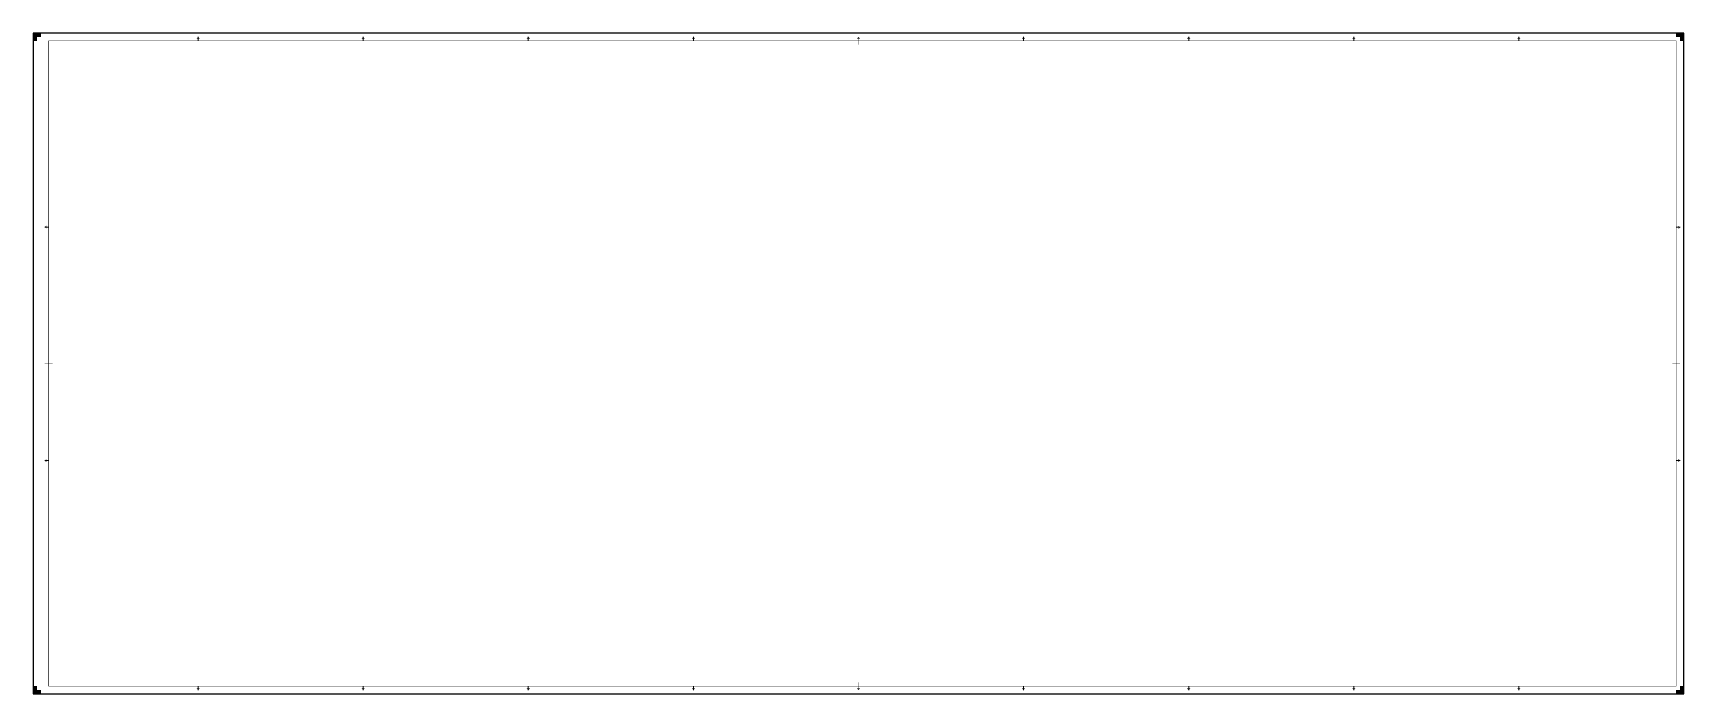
# Model space of a CAD drawing. Extents: x 0 to 2100, y 0 to 841.
import ezdxf

# ---------------------------------------------------------------- set-up
doc = ezdxf.new("R2010")
doc.units = 0
doc.header["$LTSCALE"] = 0.2
for name, color, linetype, lineweight in [('X-XX-AL-TEKENBLAD_KADER-G', 7, 'Continuous', 25), ('X-XX-AL-TEKENBLAD_KADER_AFSNIJMARKERING-G', 7, 'Continuous', 25), ('X-XX-AL-TEKENBLAD_KADER_CENTERMARKERING-G', 7, 'Continuous', 25), ('X-XX-AL-TEKENBLAD_KADER_VOUWMERK-G', 7, 'Continuous', 18)]:
    doc.layers.add(name, color=color, linetype=linetype, lineweight=lineweight)

msp = doc.modelspace()

# ---------------------------------------------------------------- hatches: boundary and pattern name
for points in [[(212, 834), (210, 836), (208, 834)], [(422, 834), (420, 836), (418, 834)], [(632, 834), (630, 836), (628, 834)], [(842, 834), (840, 836), (838, 834)], [(1052, 834), (1050, 836), (1048, 834)], [(1262, 834), (1260, 836), (1258, 834)], [(1472, 834), (1470, 836), (1468, 834)], [(1682, 834), (1680, 836), (1678, 834)], [(1892, 834), (1890, 836), (1888, 834)], [(17, 596), (15, 594), (17, 592)], [(2093.4, 591.7), (2095, 594), (2092.7, 595.6)], [(17, 299), (15, 297), (17, 295)], [(2093, 295), (2095, 297), (2093, 299)], [(208, 7), (210, 5), (212, 7)], [(418, 7), (420, 5), (422, 7)], [(628, 7), (630, 5), (632, 7)], [(838, 7), (840, 5), (842, 7)], [(1048, 7), (1050, 5), (1052, 7)], [(1258, 7), (1260, 5), (1262, 7)], [(1468, 7), (1470, 5), (1472, 7)], [(1678, 7), (1680, 5), (1682, 7)], [(1888, 7), (1890, 5), (1892, 7)]]:
    msp.add_hatch(color=256).paths.add_polyline_path(points)
at = {"layer": 'X-XX-AL-TEKENBLAD_KADER_AFSNIJMARKERING-G'}
for points in [[(10, 841), (0, 841), (0, 831), (5, 831), (5, 836), (10, 836)], [(2100, 831), (2100, 841), (2090, 841), (2090, 836), (2095, 836), (2095, 831)], [(10, 0), (0, 0), (0, 10), (5, 10), (5, 5), (10, 5)], [(2090, 0), (2100, 0), (2100, 10), (2095, 10), (2095, 5), (2090, 5)]]:
    msp.add_hatch(color=256, dxfattribs=at).paths.add_polyline_path(points)

# ---------------------------------------------------------------- linework, layer by layer
at = {"layer": 'X-XX-AL-TEKENBLAD_KADER-G'}
for p, q in [((2100, 841), (0, 841)), ((0, 841), (0, 0)), ((2100, 0), (2100, 841)), ((0, 0), (2100, 0))]:
    msp.add_line(p, q, dxfattribs=at)
at = {"layer": 'X-XX-AL-TEKENBLAD_KADER-G', "const_width": 0.7, "flags": 128}
msp.add_lwpolyline([(20, 10), (2090, 10), (2090, 831), (20, 831)], close=True, dxfattribs=at)
at = {"layer": 'X-XX-AL-TEKENBLAD_KADER_CENTERMARKERING-G', "const_width": 0.7, "flags": 128}
for points in [[(1050, 836), (1050, 826)], [(15, 420.5), (25, 420.5)], [(2095, 420.5), (2085, 420.5)], [(1050, 5), (1050, 15)]]:
    msp.add_lwpolyline(points, dxfattribs=at)
at = {"layer": 'X-XX-AL-TEKENBLAD_KADER_VOUWMERK-G'}
for p, q in [((210, 836), (210, 831)), ((420, 836), (420, 831)), ((630, 836), (630, 831)), ((840, 836), (840, 831)), ((1260, 836), (1260, 831)), ((1470, 836), (1470, 831)), ((1680, 836), (1680, 831)), ((1890, 836), (1890, 831)), ((15, 594), (20, 594)), ((2095, 594), (2090, 594)), ((15, 297), (20, 297)), ((2095, 297), (2090, 297)), ((210, 5), (210, 10)), ((420, 5), (420, 10)), ((630, 5), (630, 10)), ((840, 5), (840, 10)), ((1260, 5), (1260, 10)), ((1470, 5), (1470, 10)), ((1680, 5), (1680, 10)), ((1890, 5), (1890, 10))]:
    msp.add_line(p, q, dxfattribs=at)

doc.saveas('drawing.dxf')
